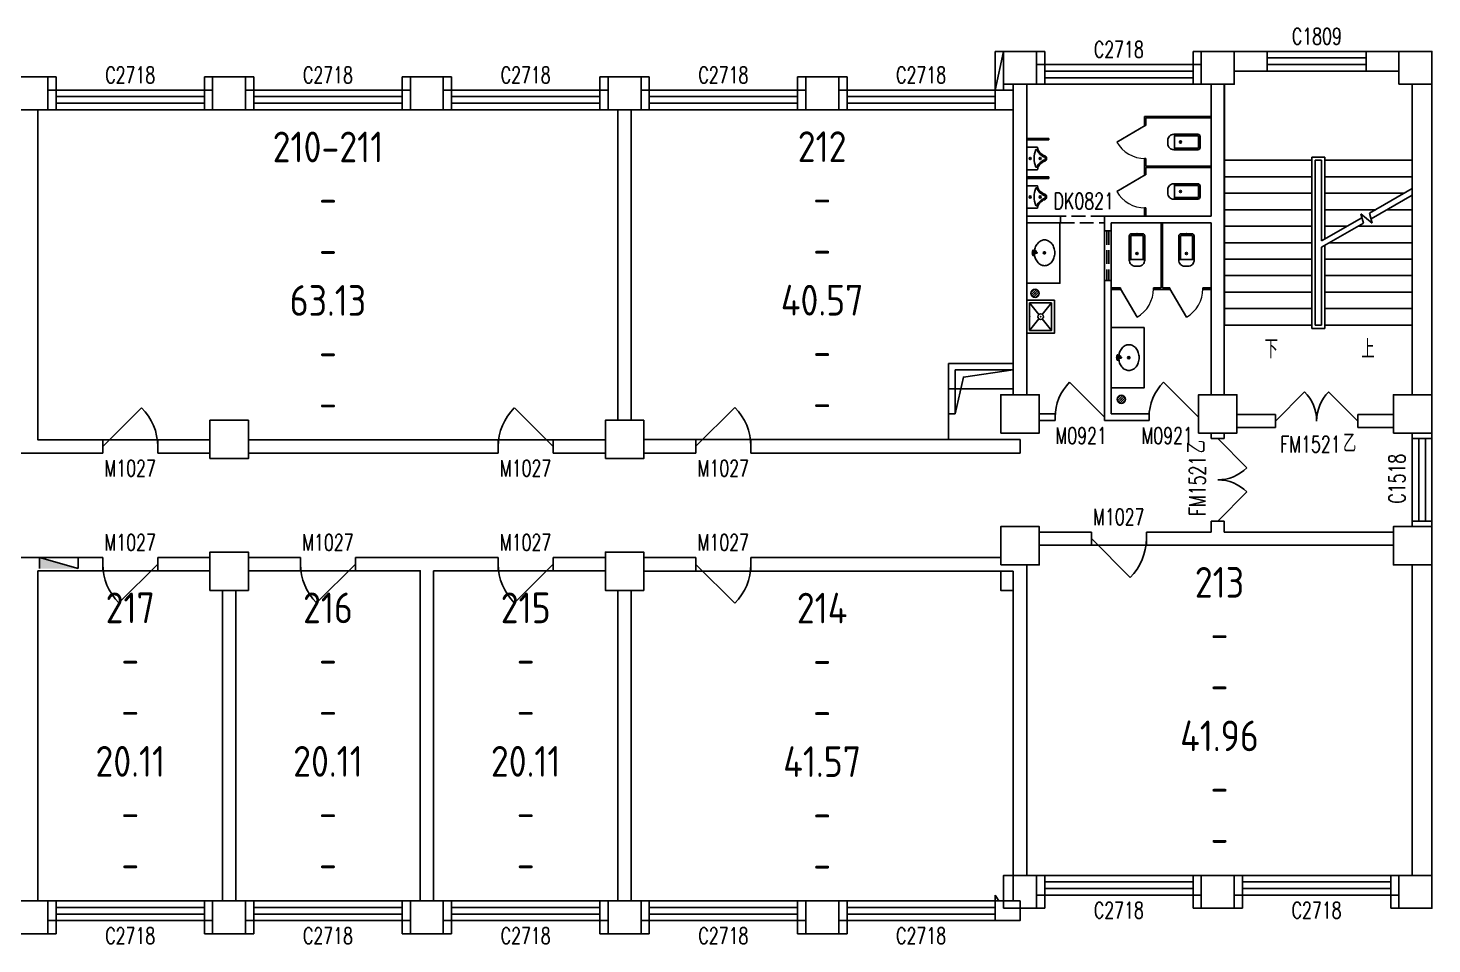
# Model space of a CAD drawing. Extents: x 9002 to 103626, y 51795 to 75438.
# Drawn here: x 78066 to 103626, y 58766 to 75438 of the extents above; entities that cross this region are included whole.
import ezdxf

# ---------------------------------------------------------------- set-up
doc = ezdxf.new("R2010")
doc.units = 0
doc.header["$LTSCALE"] = 1000
doc.header["$MEASUREMENT"] = 0
doc.linetypes.add('DASH', pattern=[0.35, 0.25, -0.1])
for name, color, linetype in [('body', 30, 'Continuous'), ('GROS', 6, 'Continuous'), ('RM$', 5, 'Continuous'), ('RM$TXT', 5, 'Continuous')]:
    doc.layers.add(name, color=color, linetype=linetype)
doc.layers.get('0').freeze()
doc.styles.add('_TCH_DIM', font='SIMPLEX', dxfattribs={"bigfont": 'GBCBIG'})
doc.styles.add('_TCH_WINDOW', font='SIMPLEX', dxfattribs={"bigfont": 'GBCBIG'})
doc.styles.get("Standard").update_dxf_attribs({"font": 'gbenor.shx', "bigfont": 'gbcbig.shx'})

# ---------------------------------------------------------------- blocks, each defined once
blk = doc.blocks.new('_FZHK')
blk.add_lwpolyline([(-0.5, -0.5), (0.5, -0.5), (0.5, 0.5), (-0.5, 0.5)], close=True)
blk = doc.blocks.new('$DorLib2D$00000114')
at = {"color": 0}
blk.add_line((0.5, 0), (-0.207, 0.707), dxfattribs=at)
blk.add_arc((0.5, 0), 1, 135, 180, dxfattribs=at)
blk = doc.blocks.new('$WINLIB2D$00000001')
at = {"color": 0}
for points in [[(-0.5, 0.5), (-0.5, -0.5)], [(-0.5, 0.5), (0.5, 0.5)], [(0.5, -0.5), (0.5, 0.5)], [(0.5, 0.1667), (-0.5, 0.1667)], [(0.5, -0.1667), (-0.5, -0.1667)], [(-0.5, -0.5), (0.5, -0.5)]]:
    blk.add_lwpolyline(points, dxfattribs=at)
blk = doc.blocks.new('$DorLib2D$00000116')
at = {"color": 0}
for p, q in [((-0.5, 0), (-0.146, 0.354)), ((0.5, 0), (0.146, 0.354))]:
    blk.add_line(p, q, dxfattribs=at)
for centre, start, end in [((-0.5, 0), 0, 45), ((0.5, 0), 135, 180)]:
    blk.add_arc(centre, 0.5, start, end, dxfattribs=at)
blk = doc.blocks.new('$lvtry$00000201')
at = {"color": 0}
for p, q in [((100, -30, 0), (-100, -30, 0)), ((110, -470, 0), (110, -40, 0)), ((140, -470, 0), (-140, -470, 0))]:
    blk.add_line(p, q, dxfattribs=at)
at = {"color": 0, "elevation": 0}
blk.add_lwpolyline([(140, -40, 0.414214), (100, 0), (-100, 0, 0.414214), (-140, -40), (-140, -480, 0.414214), (-30, -590), (30, -590, 0.414214), (140, -480)], format="xyb", close=True, dxfattribs=at)
blk.add_lwpolyline([(-110, -40), (-110, -470)], dxfattribs=at)
at = {"color": 0}
blk.add_circle((0, -359, 0), 20, dxfattribs=at)
for centre, start, end in [((-100, -40, 0), 90, 180), ((100, -40, 0), 0, 90)]:
    blk.add_arc(centre, 10, start, end, dxfattribs=at)
for p in [(0, 0, 0), (0, -359, 0)]:
    blk.add_point(p, dxfattribs=at)
blk = doc.blocks.new('$TCHSYS$APDOOR2D')
blk.add_line((0.5, 0), (0, 0.866))
at = {"lineweight": 13}
blk.add_arc((0.5, 0), 1, 120, 180, dxfattribs=at)
blk = doc.blocks.new('$lvtry$00000222')
at = {"color": 0, "elevation": 0}
blk.add_lwpolyline([(-205, -191), (-205, 0), (205, 0), (205, -191, 0.268068), (51, -323, -0.317765), (0, -360, -0.317765), (-51, -323, 0.268068)], format="xyb", close=True, dxfattribs=at)
at = {"color": 0}
for centre in [(0, -60, 0), (0, -242, 0)]:
    blk.add_circle(centre, 20, dxfattribs=at)
for centre, radius, start, end in [((-152, -175, 0), 10, 114.1084, 248.1394), ((5, -526, 0), 395, 66.6675, 114.1084), ((-243, -401, 0), 233, 19.2639, 68.1394), ((243, -401, 0), 233, 110.4941, 160.7361), ((158, -173, 0), 10, 290.4941, 66.6675), ((0, -316, 0), 24, 199.2639, 269.4998), ((0, -316, 0), 24, 270.5002, 340.7361)]:
    blk.add_arc(centre, radius, start, end, dxfattribs=at)
for p in [(0, -60, 0), (0, -242, 0)]:
    blk.add_point(p, dxfattribs=at)
blk = doc.blocks.new('$lvtry$00000191')
at = {"color": 0}
for p, q in [((-250, -50, 0), (-39, -219, 0)), ((39, -219, 0), (250, -50, 0)), ((-250, -450, 0), (-39, -281, 0)), ((39, -281, 0), (250, -450, 0))]:
    blk.add_line(p, q, dxfattribs=at)
at = {"color": 0, "elevation": 0}
for points in [[(300, -500), (300, 0), (-300, 0), (-300, -500)], [(250, -450), (250, -50), (-250, -50), (-250, -450)]]:
    blk.add_lwpolyline(points, close=True, dxfattribs=at)
at = {"color": 0}
blk.add_circle((0, -250, 0), 50, dxfattribs=at)
for p in [(0, -50, 0), (0, -250, 0)]:
    blk.add_point(p, dxfattribs=at)
blk = doc.blocks.new('$lvtry$00000171')
for p, q in [((-74, 11), (-11, 74)), ((-70, -27), (27, 70)), ((-53, -53), (53, 53)), ((-27, -70), (70, 27)), ((11, -74), (74, -11))]:
    blk.add_line(p, q)
blk.add_circle((0, 0), 75)
blk.add_point((0, 0))
blk = doc.blocks.new('$lvtry$00000194')
at = {"color": 0}
for p, q in [((-17, -27), (-17, -17)), ((17, -27), (17, -17))]:
    blk.add_line(p, q, dxfattribs=at)
blk.add_lwpolyline([(14, -39, -0.067374), (92, -53, -0.088152), (166, -93, -0.105269), (218, -155, -0.121685), (235, -224, -0.121685), (218, -292, -0.105269), (166, -355, -0.088152), (92, -394, -0.078966), (0, -409, -0.078966), (-92, -394, -0.088152), (-166, -355, -0.105269), (-218, -292, -0.121685), (-235, -224, -0.121685), (-218, -155, -0.105269), (-166, -93, -0.088152), (-92, -53, -0.059935), (-23, -40, -0.059935)], format="xyb", dxfattribs=at)
for centre, radius in [((0, -221), 20), ((0, -27), 16.7), ((0, -221), 15)]:
    blk.add_circle(centre, radius, dxfattribs=at)
for centre, radius, start, end in [((0, -17), 16.7, 0, 180), ((-40, -17), 10.1, 106.6096, 258.1648), ((-64, 250), 259, 274.7069, 282.3732), ((-75, -197), 173, 71.36, 79.1873), ((-29, -63), 6.77, 155.344, 308.3224), ((-171, 35), 166, 324.8411, 338.1337), ((-171, 35), 170, 324.8411, 331.3523), ((-29, -63), 3.37, 155.344, 308.3224), ((100, -178), 170, 132.3141, 138.8253), ((100, -178), 166, 125.5327, 138.8253), ((-12, -42), 10.6, 201.8924, 261.774), ((-381, -99), 372, 2.3982, 6.7627), ((0, -80), 9.9, 201.7837, 338.2163), ((64, 250), 259, 257.6268, 265.2931), ((381, -99), 372, 170.1008, 177.6018), ((75, -197), 173, 100.8127, 110.4191), ((40, -17), 10.1, 281.8352, 73.3904)]:
    blk.add_arc(centre, radius, start, end, dxfattribs=at)
for p in [(0, -27), (0, -221)]:
    blk.add_point(p, dxfattribs=at)

msp = doc.modelspace()

# ---------------------------------------------------------------- hatches: boundary and pattern name
at = {"layer": 'body'}
msp.add_hatch(color=30, dxfattribs=at).paths.add_polyline_path([(78976, 65600), (78276, 65600), (78276, 65800)])

# ---------------------------------------------------------------- linework, layer by layer
at = {"layer": 'body', "color": 30}
for p, q in [((95826, 75014), (95676, 75014)), ((95676, 75014), (95676, 74310)), ((95676, 74310), (95826, 75014)), ((96576, 75014), (96426, 75014)), ((96576, 74774), (96576, 75014)), ((99426, 75014), (99276, 75014)), ((99276, 75014), (99276, 74774)), ((100626, 75014), (100026, 75014)), ((100626, 74654), (100626, 75014)), ((103026, 75014), (102426, 75014)), ((102426, 75014), (102426, 74654)), ((96576, 74774), (96426, 74774)), ((96576, 74414), (96576, 74774)), ((99426, 74774), (99276, 74774)), ((99276, 74774), (99276, 74414)), ((100026, 74654), (100626, 74654)), ((103026, 74651), (100026, 74651)), ((102426, 74654), (103026, 74654)), ((78576, 74550), (78426, 74550)), ((78576, 74310), (78576, 74550)), ((81426, 74550), (81276, 74550)), ((81276, 74550), (81276, 74310)), ((82176, 74550), (82026, 74550)), ((82176, 74310), (82176, 74550)), ((85026, 74550), (84876, 74550)), ((84876, 74550), (84876, 74310)), ((85776, 74550), (85626, 74550)), ((85776, 74310), (85776, 74550)), ((88626, 74550), (88476, 74550)), ((88476, 74550), (88476, 74310)), ((89376, 74550), (89226, 74550)), ((89376, 74310), (89376, 74550)), ((92226, 74550), (92076, 74550)), ((92076, 74550), (92076, 74310)), ((92976, 74550), (92826, 74550)), ((92976, 74310), (92976, 74550)), ((96001, 74414), (96001, 74250)), ((96251, 74414), (96251, 74250)), ((96426, 74414), (96576, 74414)), ((99276, 74414), (99426, 74414)), ((99606, 74414), (99606, 72014)), ((99846, 74414), (99846, 72014)), ((99848, 74414), (99848, 73031)), ((103266, 68764), (103266, 74414)), ((103268, 73031), (103268, 74414)), ((103626, 68764), (103626, 74414)), ((78576, 74310), (78426, 74310)), ((78576, 73950), (78576, 74310)), ((81426, 74310), (81276, 74310)), ((81276, 74310), (81276, 73950)), ((82176, 74310), (82026, 74310)), ((82176, 73950), (82176, 74310)), ((85026, 74310), (84876, 74310)), ((84876, 74310), (84876, 73950)), ((85776, 74310), (85626, 74310)), ((85776, 73950), (85776, 74310)), ((88626, 74310), (88476, 74310)), ((88476, 74310), (88476, 73950)), ((89376, 74310), (89226, 74310)), ((89376, 73950), (89376, 74310)), ((92226, 74310), (92076, 74310)), ((92076, 74310), (92076, 73950)), ((92976, 74310), (92826, 74310)), ((92976, 73950), (92976, 74310)), ((96001, 74310), (95676, 74310)), ((95676, 74310), (95676, 73950)), ((96001, 74250), (96001, 72014)), ((96251, 74250), (96251, 72014)), ((78246, 67940), (78246, 73950)), ((78426, 73950), (78576, 73950)), ((81276, 73950), (81426, 73950)), ((82026, 73950), (82176, 73950)), ((84876, 73950), (85026, 73950)), ((85626, 73950), (85776, 73950)), ((88476, 73950), (88626, 73950)), ((88806, 68300), (88806, 73950)), ((89046, 68300), (89046, 73950)), ((89226, 73950), (89376, 73950)), ((92076, 73950), (92226, 73950)), ((92826, 73950), (92976, 73950)), ((95676, 73950), (96001, 73950)), ((99606, 73827), (98393, 73827)), ((98393, 73827), (98393, 73664)), ((98393, 73664), (98418, 73664)), ((99606, 73802), (98418, 73802)), ((98418, 73664), (98418, 73802)), ((99606, 73802), (99606, 73827)), ((96251, 73427), (96651, 73427)), ((96251, 73427), (96251, 73402)), ((96251, 73402), (96651, 73402)), ((96651, 73427), (96651, 73402)), ((98418, 73064), (98393, 73064)), ((98393, 73064), (98393, 72914)), ((98393, 72914), (98393, 72764)), ((98418, 72927), (98418, 73064)), ((99606, 72927), (98418, 72927)), ((99606, 72902), (98418, 72902)), ((98418, 72764), (98418, 72902)), ((99606, 72902), (99606, 72927)), ((99848, 73031), (99848, 70031)), ((101438, 73031), (99848, 73031)), ((99848, 73031), (101438, 73031)), ((101678, 73091), (101438, 73091)), ((101438, 73091), (101438, 69971)), ((101498, 73031), (101498, 70031)), ((101618, 73031), (101498, 73031)), ((101498, 73031), (101498, 70031)), ((101498, 73031), (101618, 73031)), ((101618, 71562), (101618, 73031)), ((101618, 71562), (101618, 73031)), ((101678, 71597), (101678, 73091)), ((101678, 73031), (103268, 73031)), ((101678, 73031), (103268, 73031)), ((103268, 72515), (103268, 73031)), ((96251, 72727), (96651, 72727)), ((96251, 72727), (96251, 72702)), ((96251, 72702), (96651, 72702)), ((96651, 72727), (96651, 72702)), ((98393, 72764), (98418, 72764)), ((101438, 72731), (99848, 72731)), ((101678, 72731), (103268, 72731)), ((101438, 72431), (99848, 72431)), ((101678, 72431), (103122, 72431)), ((102490, 72066), (103268, 72515)), ((102517, 71966), (103268, 72399)), ((103268, 70031), (103268, 72399)), ((98418, 72164), (98393, 72164)), ((98393, 72164), (98393, 72014)), ((98418, 72014), (98418, 72164)), ((101438, 72131), (99848, 72131)), ((101678, 72131), (102603, 72131)), ((102803, 72131), (103268, 72131)), ((96001, 72014), (96001, 69334)), ((96251, 72014), (96251, 69334)), ((96866, 72014), (96251, 72014)), ((96251, 71894), (96866, 71894)), ((96866, 71894), (96866, 72014)), ((97786, 72014), (97666, 72014)), ((97666, 72014), (97666, 71894)), ((97666, 71894), (97666, 70694)), ((97786, 72014), (98406, 72014)), ((97786, 71894), (97786, 70694)), ((97786, 71894), (98406, 71894)), ((98406, 72014), (99606, 72014)), ((98406, 71894), (99606, 71894)), ((98693, 71894), (98693, 70707)), ((98718, 71894), (98693, 71894)), ((98718, 71894), (98718, 70707)), ((99606, 71894), (99606, 68764)), ((99846, 72014), (99846, 68764)), ((101438, 71831), (99848, 71831)), ((101618, 71562), (102352, 71986)), ((101618, 71447), (102378, 71886)), ((101678, 71831), (102083, 71831)), ((102283, 71831), (103268, 71831)), ((102378, 71886), (102332, 72058)), ((102332, 72058), (102538, 71885)), ((102538, 71885), (102490, 72066)), ((101438, 71531), (99848, 71531)), ((101618, 70031), (101618, 71447)), ((101618, 70031), (101618, 71447)), ((101678, 69971), (101678, 71481)), ((101763, 71531), (103268, 71531)), ((101438, 71231), (99848, 71231)), ((101678, 71231), (103268, 71231)), ((101438, 70931), (99848, 70931)), ((101678, 70931), (103268, 70931)), ((97666, 70694), (97666, 68414)), ((97956, 70707), (97786, 70707)), ((97786, 70694), (97786, 68414)), ((97786, 70682), (97956, 70682)), ((97956, 70682), (97956, 70707)), ((98693, 70707), (98556, 70707)), ((98556, 70707), (98556, 70682)), ((98556, 70682), (98706, 70682)), ((98706, 70682), (98856, 70682)), ((98856, 70707), (98718, 70707)), ((98856, 70682), (98856, 70707)), ((99606, 70707), (99456, 70707)), ((99456, 70707), (99456, 70682)), ((99456, 70682), (99606, 70682)), ((99606, 70682), (99606, 70707)), ((101438, 70631), (99848, 70631)), ((101678, 70631), (103268, 70631)), ((101438, 70331), (99848, 70331)), ((101678, 70331), (103268, 70331)), ((101438, 70031), (99848, 70031)), ((101438, 69971), (101678, 69971)), ((101498, 70031), (101618, 70031)), ((101618, 70031), (101498, 70031)), ((101678, 70031), (103268, 70031)), ((94826, 68414), (94826, 69334)), ((94826, 69334), (96001, 69334)), ((96001, 69334), (96001, 68764)), ((96251, 69334), (96251, 68764)), ((94946, 68414), (94946, 69214)), ((94946, 69214), (96001, 69214)), ((94826, 68414), (94946, 68414)), ((96766, 68414), (96476, 68414)), ((96476, 68294), (96766, 68294)), ((96766, 68294), (96766, 68414)), ((97666, 68414), (97666, 68294)), ((97666, 68294), (97786, 68294)), ((98476, 68414), (97786, 68414)), ((97786, 68294), (98476, 68294)), ((98476, 68294), (98476, 68414)), ((100776, 68404), (100076, 68404)), ((100776, 68164), (100776, 68404)), ((102926, 68404), (102276, 68404)), ((102276, 68404), (102276, 68164)), ((99606, 68064), (99606, 67964)), ((99846, 67964), (99846, 68064)), ((100076, 68164), (100776, 68164)), ((102276, 68164), (102926, 68164)), ((103266, 68064), (103266, 67964)), ((103626, 67964), (103626, 68064)), ((79426, 67940), (78246, 67940)), ((79426, 67700), (79426, 67940)), ((81376, 67940), (80426, 67940)), ((80426, 67940), (80426, 67700)), ((86626, 67940), (82076, 67940)), ((86626, 67700), (86626, 67940)), ((88576, 67940), (87626, 67940)), ((87626, 67940), (87626, 67700)), ((90226, 67950), (89276, 67950)), ((90226, 67700), (90226, 67950)), ((96126, 67950), (91226, 67950)), ((91226, 67950), (91226, 67700)), ((96126, 67700), (96126, 67950)), ((99606, 67964), (99846, 67964)), ((103266, 67964), (103626, 67964)), ((76826, 67700), (78126, 67700)), ((78126, 67700), (79426, 67700)), ((80426, 67700), (81376, 67700)), ((82076, 67700), (86626, 67700)), ((87626, 67700), (88576, 67700)), ((89276, 67700), (90226, 67700)), ((91226, 67700), (96126, 67700)), ((99846, 66464), (99606, 66464)), ((99606, 66464), (99606, 66264)), ((99846, 66264), (99846, 66464)), ((103626, 66464), (103266, 66464)), ((103266, 66464), (103266, 66364)), ((103626, 66364), (103626, 66464)), ((97426, 66264), (96476, 66264)), ((97426, 66024), (97426, 66264)), ((99606, 66264), (98426, 66264)), ((98426, 66264), (98426, 66024)), ((102926, 66264), (99846, 66264)), ((96476, 66024), (97426, 66024)), ((98426, 66024), (99726, 66024)), ((102926, 66024), (99726, 66024)), ((78126, 65800), (76826, 65800)), ((79426, 65800), (78126, 65800)), ((78276, 65600), (78276, 65800)), ((78976, 65600), (78276, 65800)), ((78976, 65600), (78976, 65800)), ((79426, 65560), (79426, 65800)), ((81376, 65800), (80426, 65800)), ((80426, 65800), (80426, 65560)), ((83026, 65800), (82076, 65800)), ((83026, 65560), (83026, 65800)), ((85326, 65800), (84026, 65800)), ((84026, 65800), (84026, 65560)), ((86626, 65800), (85326, 65800)), ((86626, 65560), (86626, 65800)), ((88576, 65800), (87626, 65800)), ((87626, 65800), (87626, 65560)), ((90226, 65800), (89276, 65800)), ((90226, 65550), (90226, 65800)), ((95776, 65800), (91226, 65800)), ((91226, 65800), (91226, 65550)), ((78246, 65560), (79426, 65560)), ((78246, 65560), (78246, 59550)), ((80426, 65560), (81376, 65560)), ((82076, 65560), (83026, 65560)), ((84026, 65560), (85206, 65560)), ((85206, 65560), (85206, 59550)), ((85446, 65560), (86626, 65560)), ((85446, 65560), (85446, 59550)), ((87626, 65560), (88576, 65560)), ((89276, 65550), (90226, 65550)), ((91226, 65550), (96001, 65550)), ((96001, 65550), (96001, 60014)), ((96251, 65664), (96251, 60014)), ((103266, 60014), (103266, 65664)), ((103626, 60014), (103626, 65664)), ((81606, 65200), (81606, 59550)), ((81846, 65200), (81846, 59550)), ((88806, 65200), (88806, 59550)), ((89046, 65200), (89046, 59550)), ((96576, 60014), (96426, 60014)), ((96576, 59654), (96576, 60014)), ((99426, 60014), (99276, 60014)), ((99276, 60014), (99276, 59654)), ((100176, 60014), (100026, 60014)), ((100176, 59654), (100176, 60014)), ((103026, 60014), (102876, 60014)), ((102876, 60014), (102876, 59654)), ((95741, 59550), (95676, 59654)), ((95676, 59654), (95676, 59550)), ((96426, 59654), (96576, 59654)), ((96576, 59414), (96576, 59654)), ((99276, 59654), (99276, 59414)), ((100176, 59414), (100176, 59654)), ((102876, 59654), (103026, 59654)), ((102876, 59654), (102876, 59414)), ((78576, 59550), (78426, 59550)), ((78576, 59190), (78576, 59550)), ((81426, 59550), (81276, 59550)), ((81276, 59550), (81276, 59190)), ((82176, 59550), (82026, 59550)), ((82176, 59190), (82176, 59550)), ((85026, 59550), (84876, 59550)), ((84876, 59550), (84876, 59190)), ((85776, 59550), (85626, 59550)), ((85776, 59190), (85776, 59550)), ((88626, 59550), (88476, 59550)), ((88476, 59550), (88476, 59190)), ((89376, 59550), (89226, 59550)), ((89376, 59190), (89376, 59550)), ((92226, 59550), (92076, 59550)), ((92076, 59550), (92076, 59190)), ((92976, 59550), (92826, 59550)), ((92976, 59190), (92976, 59550)), ((95676, 59414), (95676, 59190)), ((96126, 59550), (95741, 59550)), ((96126, 59190), (96126, 59550)), ((96426, 59414), (96576, 59414)), ((99276, 59414), (99426, 59414)), ((100026, 59414), (100176, 59414)), ((102876, 59414), (103026, 59414)), ((78426, 59190), (78576, 59190)), ((78576, 58950), (78576, 59190)), ((81276, 59190), (81426, 59190)), ((81276, 59190), (81276, 58950)), ((82026, 59190), (82176, 59190)), ((82176, 58950), (82176, 59190)), ((84876, 59190), (85026, 59190)), ((84876, 59190), (84876, 58950)), ((85626, 59190), (85776, 59190)), ((85776, 58950), (85776, 59190)), ((88476, 59190), (88626, 59190)), ((88476, 59190), (88476, 58950)), ((89226, 59190), (89376, 59190)), ((89376, 58950), (89376, 59190)), ((92076, 59190), (92226, 59190)), ((92076, 59190), (92076, 58950)), ((92826, 59190), (92976, 59190)), ((92976, 58950), (92976, 59190)), ((95676, 59190), (96126, 59190)), ((78426, 58950), (78576, 58950)), ((81276, 58950), (81426, 58950)), ((82026, 58950), (82176, 58950)), ((84876, 58950), (85026, 58950)), ((85626, 58950), (85776, 58950)), ((88476, 58950), (88626, 58950)), ((89226, 58950), (89376, 58950)), ((92076, 58950), (92226, 58950)), ((92826, 58950), (92976, 58950))]:
    msp.add_line(p, q, dxfattribs=at)
at = {"layer": 'body', "color": 30, "linetype": 'DASH'}
for p, q in [((97666, 72014), (96866, 72014)), ((96866, 71894), (97666, 71894)), ((97786, 71744, 900), (97666, 71744, 900)), ((97706, 71744, 900), (97706, 70844, 900)), ((97746, 71744, 900), (97746, 70844, 900)), ((97786, 70844, 900), (97666, 70844, 900))]:
    msp.add_line(p, q, dxfattribs=at)
at = {"layer": 'body', "color": 30}
for points in [[(100673, 69881, 0, 0, 0), (100673, 73841, 0, 0, 0), (102443, 73841, 0, 0, 0), (102443, 72431, 80, 0, 0), (102443, 72131, 0, 0, 0)], [(102443, 69881, 0, 0, 0), (102443, 71531, 80, 0, 0), (102443, 71831, 0, 0, 0)]]:
    msp.add_lwpolyline(points, format="xyseb", dxfattribs=at)
for points in [[(96251, 70794), (96251, 71894), (96851, 71894), (96851, 70794)], [(97786, 68887), (97786, 69987), (98386, 69987), (98386, 68887)]]:
    msp.add_lwpolyline(points, close=True, dxfattribs=at)
msp.add_lwpolyline([(96001, 69214), (95094, 69086), (94946, 68414)], dxfattribs=at)
at = {"layer": 'GROS'}
msp.add_lwpolyline([(77826, 58950), (78426, 58950), (78426, 59190), (81426, 59190), (81426, 58950), (82026, 58950), (82026, 59190), (85026, 59190), (85026, 58950), (85626, 58950), (85626, 59190), (88626, 59190), (88626, 58950), (89226, 58950), (89226, 59190), (92226, 59190), (92226, 58950), (92826, 58950), (92826, 59190), (95826, 59190), (96126, 59190), (96126, 59414), (96426, 59414), (96426, 59654), (99426, 59654), (99426, 59414), (100026, 59414), (100026, 59654), (103026, 59654), (103026, 59414), (103626, 59414), (103626, 75014), (99426, 75014), (99426, 74774), (96426, 74774), (96426, 75014), (95826, 75014), (95826, 74310), (92826, 74310), (92826, 74550), (92226, 74550), (92226, 74310), (89226, 74310), (89226, 74550), (88626, 74550), (88626, 74310), (85626, 74310), (85626, 74550), (85026, 74550), (85026, 74310), (82026, 74310), (82026, 74550), (81426, 74550), (81426, 74310), (78426, 74310), (78426, 74550), (77826, 74550)], dxfattribs=at)
at = {"layer": 'RM$'}
for points in [[(81606, 68300), (81376, 68300), (81376, 67940), (78246, 67940), (78246, 73950), (81606, 73950), (81606, 73950), (88806, 73950), (88806, 68300), (88576, 68300), (88576, 67940), (82076, 67940), (82076, 68300)], [(89046, 73950), (89046, 68300), (89276, 68300), (89276, 67950), (94826, 67950), (94826, 68870), (96001, 68870), (96001, 73950)], [(99776, 66024), (99676, 66024), (96476, 66024), (96476, 65664), (96251, 65664), (96251, 60014), (99676, 60014), (99776, 60014), (103266, 60014), (103266, 65664), (102926, 65664), (102926, 66024)]]:
    msp.add_lwpolyline(points, close=True, dxfattribs=at)
at = {"layer": 'RM$', "ltscale": 20}
for points in [[(78246, 65560), (78246, 59550), (81606, 59550), (81606, 65200), (81376, 65200), (81376, 65560), (78246, 65560)], [(82076, 65560), (82076, 65200), (81846, 65200), (81846, 59550), (85206, 59550), (85206, 65560), (82076, 65560)], [(85446, 65560), (85446, 59550), (88806, 59550), (88806, 65200), (88576, 65200), (88576, 65560), (85446, 65560)], [(89276, 65550), (89276, 65200), (89046, 65200), (89046, 59550), (96001, 59550), (96001, 65200), (95776, 65200), (95776, 65550), (89276, 65550)]]:
    msp.add_lwpolyline(points, close=True, dxfattribs=at)

# ---------------------------------------------------------------- block references
at = {"layer": 'body', "color": 30}
ref = msp.add_blockref('$WINLIB2D$00000001', (101526, 74834), dxfattribs=dict(at, xscale=1800, yscale=360, zscale=360, rotation=180))
ref.add_attrib('A', 'C1809', (101076, 75140), dxfattribs={"color": 30, "height": 297.5, "style": '_TCH_WINDOW', "width": 0.705882})
ref = msp.add_blockref('$WINLIB2D$00000001', (97926, 74594), dxfattribs=dict(at, xscale=2700, yscale=-360, zscale=360))
ref.add_attrib('A', 'C2718', (97471, 74900), dxfattribs={"color": 30, "height": 297.5, "style": '_TCH_WINDOW', "width": 0.705882})
for name, p, xscale, yscale, zscale in [('_FZHK', (96126, 74714), 600, 600, 600), ('_FZHK', (99726, 74714), 600, 600, 600), ('_FZHK', (103326, 74714), 600, 600, 600), ('_FZHK', (78126, 74250), 600, 600, 600), ('_FZHK', (81726, 74250), 600, 600, 600), ('_FZHK', (85326, 74250), 600, 600, 600), ('_FZHK', (88926, 74250), 600, 600, 600), ('_FZHK', (92526, 74250), 600, 600, 600), ('_FZHK', (96126, 68414), 700, 700, 700), ('_FZHK', (99726, 68414), 700, 700, 700), ('$DorLib2D$00000116', (101526, 68284), 1500, 1500, 240), ('_FZHK', (103276, 68414), 700, 700, 700), ('_FZHK', (81726, 67950), 700, 700, 700), ('_FZHK', (88926, 67950), 700, 700, 700), ('_FZHK', (96126, 66014), 700, 700, 700), ('_FZHK', (103276, 66014), 700, 700, 700), ('_FZHK', (81726, 65550), 700, 700, 700), ('_FZHK', (88926, 65550), 700, 700, 700), ('_FZHK', (96126, 59714), 600, 600, 600), ('_FZHK', (99726, 59714), 600, 600, 600), ('_FZHK', (103326, 59714), 600, 600, 600), ('_FZHK', (78126, 59250), 600, 600, 600), ('_FZHK', (81726, 59250), 600, 600, 600), ('_FZHK', (85326, 59250), 600, 600, 600), ('_FZHK', (88926, 59250), 600, 600, 600), ('_FZHK', (92526, 59250), 600, 600, 600)]:
    msp.add_blockref(name, p, dxfattribs=dict(at, xscale=xscale, yscale=yscale, zscale=zscale))
ref = msp.add_blockref('$WINLIB2D$00000001', (79926, 74130), dxfattribs=dict(at, xscale=2700, yscale=-360, zscale=360))
ref.add_attrib('A', 'C2718', (79471, 74436), dxfattribs={"color": 30, "height": 297.5, "style": '_TCH_WINDOW', "width": 0.705882})
ref = msp.add_blockref('$WINLIB2D$00000001', (83526, 74130), dxfattribs=dict(at, xscale=2700, yscale=-360, zscale=360))
ref.add_attrib('A', 'C2718', (83071, 74436), dxfattribs={"color": 30, "height": 297.5, "style": '_TCH_WINDOW', "width": 0.705882})
ref = msp.add_blockref('$WINLIB2D$00000001', (87126, 74130), dxfattribs=dict(at, xscale=2700, yscale=-360, zscale=360))
ref.add_attrib('A', 'C2718', (86671, 74436), dxfattribs={"color": 30, "height": 297.5, "style": '_TCH_WINDOW', "width": 0.705882})
ref = msp.add_blockref('$WINLIB2D$00000001', (90726, 74130), dxfattribs=dict(at, xscale=2700, yscale=-360, zscale=360))
ref.add_attrib('A', 'C2718', (90271, 74436), dxfattribs={"color": 30, "height": 297.5, "style": '_TCH_WINDOW', "width": 0.705882})
ref = msp.add_blockref('$WINLIB2D$00000001', (94326, 74130), dxfattribs=dict(at, xscale=2700, yscale=-360, zscale=360))
ref.add_attrib('A', 'C2718', (93871, 74436), dxfattribs={"color": 30, "height": 297.5, "style": '_TCH_WINDOW', "width": 0.705882})
for name, p, xscale, yscale, zscale, rotation in [('$TCHSYS$APDOOR2D', (98406, 73364), 600, 600, 25, 90), ('$TCHSYS$APDOOR2D', (98406, 72464), 600, 600, 25, 90), ('$TCHSYS$APDOOR2D', (98256, 70694), 600, 600, 25, 180), ('$TCHSYS$APDOOR2D', (99156, 70694), 600, 600, 25, 180), ('$DorLib2D$00000116', (99726, 67214), 1500, -1500, 240, 90)]:
    msp.add_blockref(name, p, dxfattribs=dict(at, xscale=xscale, yscale=yscale, zscale=zscale, rotation=rotation))
for name, p, rotation in [('$lvtry$00000201', (99406, 73364), 270), ('$lvtry$00000222', (96251, 73064), 90), ('$lvtry$00000201', (99406, 72464), 270), ('$lvtry$00000222', (96251, 72364), 90), ('$lvtry$00000191', (96251, 70184), 90)]:
    msp.add_blockref(name, p, dxfattribs=dict(at, rotation=rotation))
at = {"layer": 'body', "color": 30, "yscale": -1, "rotation": 270}
for p in [(96349, 71347), (97885, 69439)]:
    msp.add_blockref('$lvtry$00000194', p, dxfattribs=at)
at = {"layer": 'body', "color": 30}
for name, p in [('$lvtry$00000201', (98256, 71694)), ('$lvtry$00000201', (99156, 71694)), ('$lvtry$00000171', (96399, 70610)), ('$lvtry$00000171', (97971, 68679))]:
    msp.add_blockref(name, p, dxfattribs=at)
ref = msp.add_blockref('$DorLib2D$00000114', (97216, 68354), dxfattribs=dict(at, xscale=900, yscale=900, zscale=120))
ref.add_attrib('A', 'M0921', (96771, 67870), dxfattribs={"color": 30, "height": 297.5, "style": '_TCH_WINDOW', "width": 0.705882})
ref = msp.add_blockref('$DorLib2D$00000114', (98926, 68354), dxfattribs=dict(at, xscale=900, yscale=900, zscale=120))
ref.add_attrib('A', 'M0921', (98337, 67870), dxfattribs={"color": 30, "height": 297.5, "style": '_TCH_WINDOW', "width": 0.705882})
ref = msp.add_blockref('$DorLib2D$00000114', (79926, 67820), dxfattribs=dict(at, xscale=-1000, yscale=1000, zscale=240))
ref.add_attrib('A', 'M1027', (79456, 67276), dxfattribs={"color": 30, "height": 297.5, "style": '_TCH_WINDOW', "width": 0.705882})
ref = msp.add_blockref('$DorLib2D$00000114', (87126, 67820), dxfattribs=dict(at, xscale=1000, yscale=1000, zscale=240))
ref.add_attrib('A', 'M1027', (86656, 67276), dxfattribs={"color": 30, "height": 297.5, "style": '_TCH_WINDOW', "width": 0.705882})
ref = msp.add_blockref('$DorLib2D$00000114', (90726, 67825), dxfattribs=dict(at, xscale=-1000, yscale=1000, zscale=250))
ref.add_attrib('A', 'M1027', (90256, 67276), dxfattribs={"color": 30, "height": 297.5, "style": '_TCH_WINDOW', "width": 0.705882})
ref = msp.add_blockref('$WINLIB2D$00000001', (103446, 67214), dxfattribs=dict(at, xscale=1500, yscale=-360, zscale=360, rotation=90))
ref.add_attrib('A', 'C1518', (103139, 66779), dxfattribs={"color": 30, "height": 297.5, "rotation": 90, "style": '_TCH_WINDOW', "width": 0.705882})
ref = msp.add_blockref('$DorLib2D$00000114', (97926, 66144), dxfattribs=dict(at, xscale=1000, yscale=1000, zscale=240, rotation=180))
ref.add_attrib('A', 'M1027', (97456, 66390), dxfattribs={"color": 30, "height": 297.5, "style": '_TCH_WINDOW', "width": 0.705882})
ref = msp.add_blockref('$DorLib2D$00000114', (79926, 65680), dxfattribs=dict(at, xscale=-1000, yscale=1000, zscale=240, rotation=180))
ref.add_attrib('A', 'M1027', (79456, 65925), dxfattribs={"color": 30, "height": 297.5, "style": '_TCH_WINDOW', "width": 0.705882})
ref = msp.add_blockref('$DorLib2D$00000114', (83526, 65680), dxfattribs=dict(at, xscale=-1000, yscale=1000, zscale=240, rotation=180))
ref.add_attrib('A', 'M1027', (83056, 65925), dxfattribs={"color": 30, "height": 297.5, "style": '_TCH_WINDOW', "width": 0.705882})
ref = msp.add_blockref('$DorLib2D$00000114', (87126, 65680), dxfattribs=dict(at, xscale=-1000, yscale=1000, zscale=240, rotation=180))
ref.add_attrib('A', 'M1027', (86656, 65925), dxfattribs={"color": 30, "height": 297.5, "style": '_TCH_WINDOW', "width": 0.705882})
ref = msp.add_blockref('$DorLib2D$00000114', (90726, 65675), dxfattribs=dict(at, xscale=-1000, yscale=-1000, zscale=250))
ref.add_attrib('A', 'M1027', (90256, 65926), dxfattribs={"color": 30, "height": 297.5, "style": '_TCH_WINDOW', "width": 0.705882})
ref = msp.add_blockref('$WINLIB2D$00000001', (97926, 59834), dxfattribs=dict(at, xscale=2700, yscale=-360, zscale=360, rotation=180))
ref.add_attrib('A', 'C2718', (97471, 59230), dxfattribs={"color": 30, "height": 297.5, "style": '_TCH_WINDOW', "width": 0.705882})
ref = msp.add_blockref('$WINLIB2D$00000001', (101526, 59834), dxfattribs=dict(at, xscale=2700, yscale=-360, zscale=360, rotation=180))
ref.add_attrib('A', 'C2718', (101071, 59230), dxfattribs={"color": 30, "height": 297.5, "style": '_TCH_WINDOW', "width": 0.705882})
ref = msp.add_blockref('$WINLIB2D$00000001', (79926, 59370), dxfattribs=dict(at, xscale=2700, yscale=-360, zscale=360, rotation=180))
ref.add_attrib('A', 'C2718', (79471, 58766), dxfattribs={"color": 30, "height": 297.5, "style": '_TCH_WINDOW', "width": 0.705882})
ref = msp.add_blockref('$WINLIB2D$00000001', (83526, 59370), dxfattribs=dict(at, xscale=2700, yscale=-360, zscale=360, rotation=180))
ref.add_attrib('A', 'C2718', (83071, 58766), dxfattribs={"color": 30, "height": 297.5, "style": '_TCH_WINDOW', "width": 0.705882})
ref = msp.add_blockref('$WINLIB2D$00000001', (87126, 59370), dxfattribs=dict(at, xscale=2700, yscale=-360, zscale=360, rotation=180))
ref.add_attrib('A', 'C2718', (86671, 58766), dxfattribs={"color": 30, "height": 297.5, "style": '_TCH_WINDOW', "width": 0.705882})
ref = msp.add_blockref('$WINLIB2D$00000001', (90726, 59370), dxfattribs=dict(at, xscale=2700, yscale=-360, zscale=360, rotation=180))
ref.add_attrib('A', 'C2718', (90271, 58766), dxfattribs={"color": 30, "height": 297.5, "style": '_TCH_WINDOW', "width": 0.705882})
ref = msp.add_blockref('$WINLIB2D$00000001', (94326, 59370), dxfattribs=dict(at, xscale=2700, yscale=-360, zscale=360, rotation=180))
ref.add_attrib('A', 'C2718', (93871, 58766), dxfattribs={"color": 30, "height": 297.5, "style": '_TCH_WINDOW', "width": 0.705882})

# ---------------------------------------------------------------- texts
at = {"layer": 'body', "color": 30, "style": '_TCH_WINDOW', "width": 0.705882}
for s, p in [('DK0821', (96738, 72140)), ('FM1521', (100866, 67714))]:
    msp.add_text(s, height=297.5, dxfattribs=at).set_placement(p)
at = {"layer": 'body', "color": 7, "style": '_TCH_DIM'}
for s, p in [('上', (102339, 69426)), ('下', (100578, 69426))]:
    msp.add_text(s, height=338, dxfattribs=at).set_placement(p)
at = {"layer": 'body', "color": 30, "style": '_TCH_WINDOW'}
msp.add_text('乙', height=338, dxfattribs=at).set_placement((102006, 67714))
msp.add_text('乙', height=338, rotation=90, dxfattribs=at).set_placement((99506, 67695))
at = {"layer": 'body', "color": 30, "style": '_TCH_WINDOW', "width": 0.705882}
msp.add_text('FM1521', height=297.5, rotation=90, dxfattribs=at).set_placement((99506, 66555))
at = {"layer": 'RM$TXT', "char_height": 558.8, "attachment_point": 8}
for s, insert in [('210-211^M^J-^M^J-^M^J63.13^M^J-^M^J-^M^J', (83526, 68337)), ('212^M^J-^M^J-^M^J40.57^M^J-^M^J-^M^J', (92523, 68342)), ('213^M^J-^M^J-^M^J41.96^M^J-^M^J-^M^J', (99758, 60411)), ('217^M^J-^M^J-^M^J20.11^M^J-^M^J-^M^J', (79926, 59947)), ('216^M^J-^M^J-^M^J20.11^M^J-^M^J-^M^J', (83526, 59947)), ('215^M^J-^M^J-^M^J20.11^M^J-^M^J-^M^J', (87126, 59947)), ('214^M^J-^M^J-^M^J41.57^M^J-^M^J-^M^J', (92523, 59942))]:
    msp.add_mtext(s, dxfattribs=dict(at, insert=insert))

doc.saveas('drawing.dxf')
